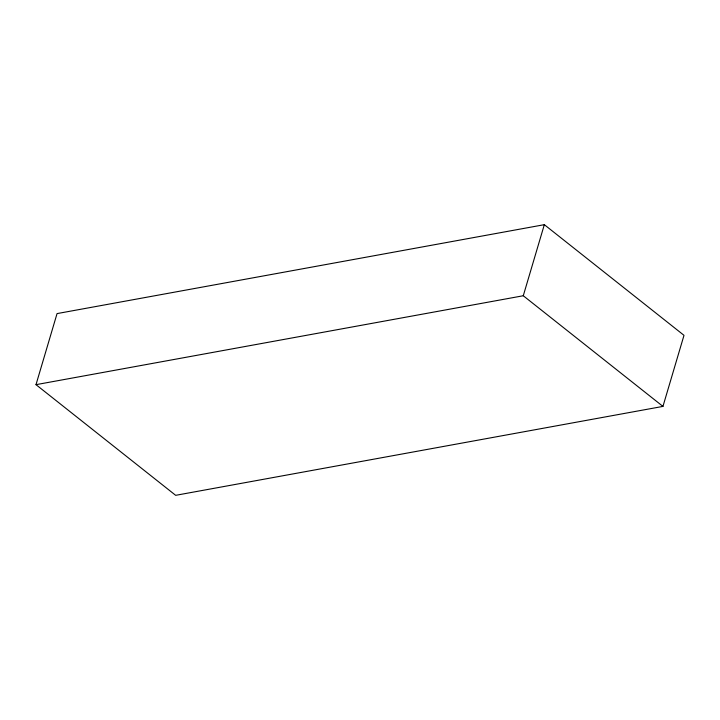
<?xml version="1.0" encoding="UTF-8"?>
<svg xmlns="http://www.w3.org/2000/svg" width="720" height="720" viewBox="0 0 720 720"><rect width="100%" height="100%" fill="white"/><g stroke="black" fill="none" stroke-linecap="round" stroke-linejoin="round"><path stroke-width="1.08" d="M36 384.669L57.051 313.596L544.329 224.676L684 335.331L662.949 406.404L175.671 495.324L36 384.669L523.278 295.749L662.949 406.404M523.278 295.749L544.329 224.676"/></g></svg>
